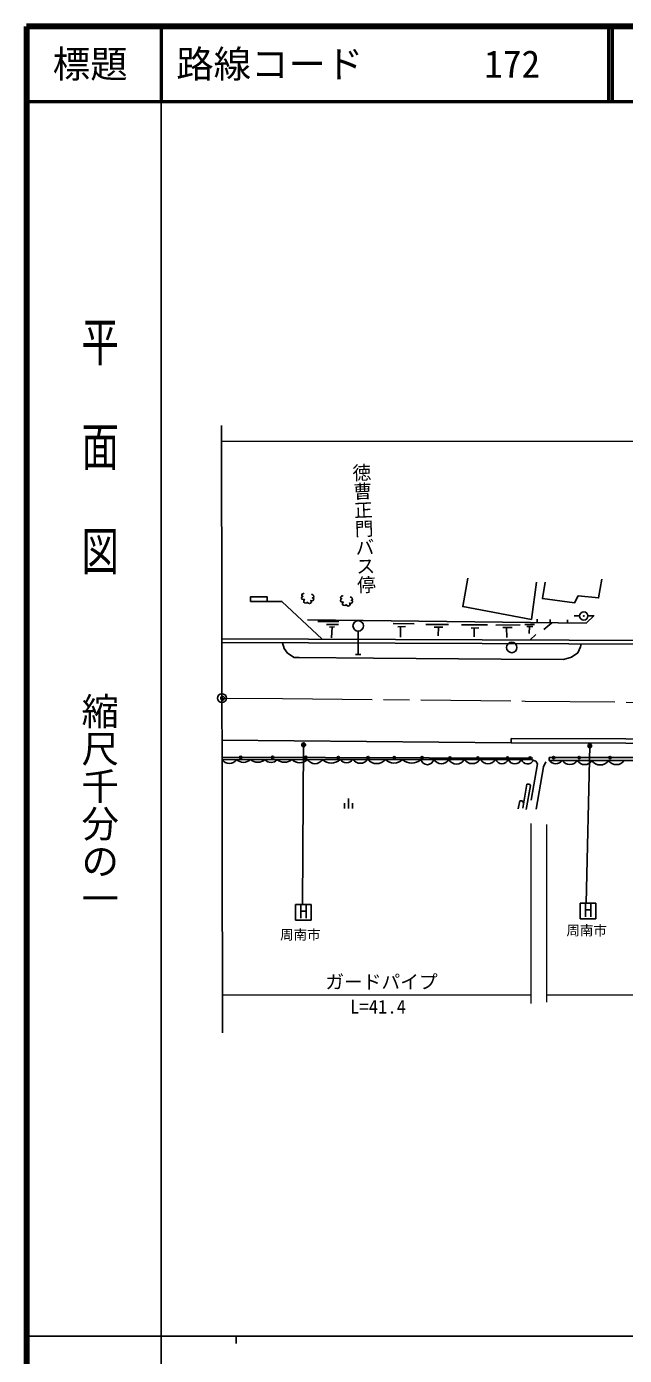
# Model space of a CAD drawing. Units: millimetres at full size, sheet at 1:1000; details may follow other scales. Extents: x 40000 to 680000, y 20000 to 380000.
# Drawn here: x 40000 to 119888, y 202409 to 380000 of the extents above; entities that cross this region are included whole.
import ezdxf
from ezdxf.enums import TextEntityAlignment as Align

# ---------------------------------------------------------------- set-up
doc = ezdxf.new("R2010")
doc.units = ezdxf.units.MM
doc.header["$LTSCALE"] = 1000
doc.header["$PDMODE"] = 32
doc.header["$PDSIZE"] = 500
doc.linetypes.add('CHAIN', pattern=[18.5, 12, -1.5, 3.5, -1.5])
for name, color, linetype, lineweight in [('M-BGD', 7, 'Continuous', 25), ('M-BGD-EXST', 7, 'Continuous', 25), ('M-BMK', 2, 'CHAIN', 13), ('M-BMK-OTRS', 5, 'Continuous', 25), ('M-BMK-SRVR', 3, 'Continuous', 25), ('M-STR-HTXT', 7, 'Continuous', 13), ('M-TTL', 2, 'Continuous', 140), ('M-TTL-BAND', 7, 'Continuous', 25), ('M-TTL-LINE', 7, 'Continuous', 50)]:
    doc.layers.add(name, color=color, linetype=linetype, lineweight=lineweight)
for name, color, linetype in [('M-BMK-HTXT', 7, 'Continuous'), ('M-OTRS', 6, 'Continuous'), ('M-TTL-TXT', 7, 'Continuous')]:
    doc.layers.add(name, color=color, linetype=linetype)
doc.styles.add('@ＭＳ ゴシック', font='')
doc.styles.add('ＭＳ ゴシック', font='')
doc.styles.get('@ＭＳ ゴシック').set_extended_font_data('@MS Gothic')
doc.styles.get('ＭＳ ゴシック').set_extended_font_data('MS Gothic')

msp = doc.modelspace()

# ---------------------------------------------------------------- hatches: boundary and pattern name
at = {"layer": 'M-BGD'}
h = msp.add_hatch(color=256, dxfattribs=at)
edge = h.paths.add_edge_path()
edge.add_ellipse((114456, 301234), major_axis=(-49.2, -9), ratio=1, start_angle=169.62401, end_angle=-10.37599)
at = {"layer": 'M-BGD-EXST'}
for points in [[(77271, 284012, 1), (76771, 284012, 1)], [(115511, 283871, 1), (115011, 283871, 1)]]:
    msp.add_hatch(color=256, dxfattribs=at).paths.add_polyline_path(points)

# ---------------------------------------------------------------- linework, layer by layer
at = {"layer": 'M-BGD'}
for p, q in [((78916, 300484), (81743, 300506)), ((89004, 300205), (91787, 300182)), ((108225, 300333), (108225, 300799)), ((110197, 300309), (109104, 299445)), ((109969, 300312), (109969, 300742)), ((112264, 300284), (112264, 300736)), ((113906, 301234), (113156, 301234)), ((115006, 301234), (115756, 301234)), ((80079, 300079), (81670, 300109)), ((80484, 299755), (81169, 299763)), ((80827, 299759), (80749, 298306)), ((84317, 299211), (84317, 296092)), ((89593, 299792), (90624, 299822)), ((89982, 299804), (89961, 298409)), ((93345, 300109), (96385, 300102)), ((94463, 299741), (95634, 299756)), ((95049, 299749), (95016, 298571)), ((98127, 300036), (101602, 300051)), ((99393, 299609), (100417, 299631)), ((99797, 299618), (99798, 298454)), ((102703, 300007), (105935, 300051)), ((103638, 299698), (104875, 299705)), ((104153, 299701), (104168, 298373)), ((106579, 300080), (107860, 300073)), ((106851, 299808), (107668, 299823)), ((107203, 299814), (107168, 298881)), ((108069, 298761), (107282, 298032)), ((84317, 296092), (83967, 296092)), ((84317, 296092), (84667, 296092)), ((104735, 284265), (66108, 284615)), ((104736, 284865), (104735, 284265)), ((66112, 282357), (107638, 282244)), ((109830, 282306), (109830, 281906)), ((82488, 275496), (82488, 276193)), ((83022, 275496), (83022, 276824)), ((83555, 275496), (83555, 276193))]:
    msp.add_line(p, q, dxfattribs=at)
for points in [[(98951, 306266), (98284, 302486), (107451, 300782), (108143, 305747)], [(109292, 305748), (108921, 303549), (113221, 303006), (113690, 303920), (116433, 303648), (116853, 306143)], [(77112, 304206), (76985, 304252), (76872, 304207), (76766, 304073), (76786, 303943), (76869, 303884), (76929, 303873), (76823, 303812), (76759, 303623), (76791, 303486), (76972, 303417), (77119, 303436), (77043, 303239), (77040, 303073), (77163, 302997), (77345, 302959), (77471, 303014), (77503, 303076), (77556, 302993), (77788, 302890), (77961, 302959), (78060, 303118), (78018, 303230), (77948, 303282), (78141, 303234), (78333, 303346), (78385, 303546), (78314, 303622), (78186, 303654), (78344, 303699), (78365, 303787), (78324, 303957), (78242, 304047), (78070, 304125)], [(82302, 303874), (82174, 303920), (82062, 303875), (81956, 303741), (81976, 303611), (82058, 303552), (82118, 303541), (82013, 303480), (81948, 303291), (81980, 303154), (82162, 303085), (82309, 303104), (82232, 302907), (82229, 302741), (82353, 302665), (82535, 302627), (82660, 302682), (82693, 302744), (82745, 302661), (82977, 302558), (83151, 302627), (83250, 302786), (83208, 302898), (83137, 302950), (83331, 302902), (83522, 303014), (83575, 303214), (83504, 303290), (83376, 303322), (83533, 303367), (83555, 303455), (83514, 303625), (83432, 303715), (83260, 303793)], [(72169, 303176), (74130, 303175), (79501, 298134)], [(77534, 300706), (114757, 300254), (115842, 301309)], [(463416, 294191), (449378, 294456), (417751, 294904), (391262, 295299), (368235, 295649), (342838, 296083), (311360, 296378), (263223, 296877), (216230, 297347), (197745, 297389), (176803, 297436), (152802, 297706), (133957, 297807), (124068, 297970), (66081, 298184)], [(463262, 293694), (449370, 293956), (417744, 294404), (391255, 294799), (368227, 295149), (342832, 295583), (311355, 295878), (263218, 296377), (216227, 296847), (197744, 296889), (176800, 296936), (152798, 297206), (133951, 297307), (124063, 297470), (66082, 297684)], [(74201, 297654), (74404, 296881), (74858, 296271), (75739, 295701), (76426, 295691), (86351, 295592), (103439, 295459), (111754, 295401), (112806, 295709), (113653, 296305), (114030, 297089), (114116, 297507)], [(104735, 284265), (120096, 284230), (142147, 284100), (165384, 284191), (240712, 283557), (269536, 283206)], [(104736, 284865), (120099, 284830), (142148, 284700), (165386, 284791), (240719, 284157), (269544, 283806)], [(107435, 276621), (108260, 281475), (108031, 281818), (107412, 282047), (66113, 282061)], [(109365, 281740), (109060, 281056), (108102, 275430)], [(109830, 282306), (179746, 282306), (269483, 281229), (275919, 265343)], [(109830, 281906), (179744, 281906), (269212, 280833), (275548, 265193)], [(106754, 275376), (107345, 278555), (107191, 278744), (106861, 278732), (106329, 275565)], [(106441, 276236), (106222, 276522), (105927, 276511), (105702, 275459)]]:
    msp.add_lwpolyline(points, dxfattribs=at)
msp.add_lwpolyline([(69919, 303176), (72169, 303176), (72169, 303776), (69919, 303776)], close=True, dxfattribs=at)
for centre, radius in [((84317, 299911), 700), ((114456, 301234), 550), ((114456, 301234), 50), ((104832, 297024), 700), ((68618, 282350), 150), ((72870, 282339), 150), ((77313, 282327), 150), ((81662, 282315), 150), ((85638, 282304), 150), ((89132, 282295), 150), ((92853, 282285), 150), ((96574, 282274), 150), ((100295, 282264), 150), ((104262, 282253), 150), ((107279, 282245), 150), ((110426, 282306), 150), ((113840, 282306), 150), ((117972, 282306), 150)]:
    msp.add_circle(centre, radius, dxfattribs=at)
for centre, radius, start, end in [((67087, 282637), 1131, 210.63167, 329.33033), ((68989, 282936), 1277, 223.30786, 316.65414), ((70893, 283120), 1442, 227.38187, 312.58013), ((72666, 282619), 974, 215.11544, 324.84656), ((74460, 283182), 1503, 228.39012, 311.57188), ((76504, 283047), 1440, 223.38199, 316.58), ((78541, 282616), 1138, 209.44571, 330.51629), ((80713, 283254), 1682, 225.39424, 314.56776), ((82752, 282688), 1066, 216.37701, 323.58499), ((84599, 282753), 1210, 215.19915, 324.76285), ((86783, 283066), 1566, 220.21952, 319.74248), ((89097, 283060), 1505, 221.98632, 317.97568), ((91458, 283389), 1826, 227.07018, 312.89182), ((93557, 282230), 875, 191.74806, 348.21394), ((95426, 282688), 1196, 212.15857, 327.80342), ((97458, 282572), 1146, 207.0866, 332.8754), ((99551, 282822), 1322, 215.74886, 324.21314), ((101655, 282694), 1217, 211.99584, 327.96616), ((103526, 282405), 912, 202.99001, 336.97199), ((105241, 282410), 947, 202.47006, 337.49194), ((106943, 282333), 876, 199.06634, 332.74714), ((110706, 282589), 1111, 217.98349, 322.01651), ((112598, 282625), 1245, 215.26948, 324.73052), ((114579, 282495), 1130, 211.47397, 328.52603), ((116642, 282637), 1321, 213.63187, 326.36813), ((118815, 282707), 1340, 216.77289, 323.22711)]:
    msp.add_arc(centre, radius, start, end, dxfattribs=at)
at = {"layer": 'M-BGD-EXST'}
for p, q in [((77021, 284012), (76884, 262668)), ((115261, 283871), (114798, 262858)), ((116066, 262858), (113966, 262858)), ((113966, 262858), (113966, 260758)), ((116066, 260758), (116066, 262858)), ((78033, 262668), (75933, 262668)), ((75933, 262668), (75933, 260568)), ((78033, 260568), (78033, 262668)), ((75933, 260568), (78033, 260568)), ((113966, 260758), (116066, 260758))]:
    msp.add_line(p, q, dxfattribs=at)
for centre in [(77021, 284012), (115261, 283871)]:
    msp.add_circle(centre, 250, dxfattribs=at)
at = {"layer": 'M-BMK'}
msp.add_lwpolyline([(66097, 290248), (74191, 290195), (106619, 289865), (143242, 289486), (182455, 289014), (204601, 288770), (238937, 288504), (273103, 288156), (305281, 287782), (359064, 287126), (405664, 286744), (441466, 286357), (485942, 285783), (502192, 285715), (507814, 285764), (519241, 286267), (532535, 287226), (544954, 288397), (557773, 289680), (566764, 290577)], dxfattribs=at)
at = {"layer": 'M-BMK-OTRS'}
msp.add_line((66185, 245508), (66026, 326699), dxfattribs=at)
at = {"layer": 'M-BMK-SRVR'}
msp.add_circle((66097, 290248), 600, dxfattribs=at)
at = {"layer": 'M-OTRS'}
msp.add_point((66199, 290238), dxfattribs=at)
at = {"layer": 'M-STR-HTXT'}
for p, q in [((66030, 324594), (492079, 324594)), ((107442, 249440), (107442, 273502)), ((109491, 273352), (109491, 249630)), ((66175, 250616), (107442, 250616)), ((109491, 250616), (260243, 250616))]:
    msp.add_line(p, q, dxfattribs=at)
at = {"layer": 'M-TTL'}
for p, q in [((40000, 380000), (40000, 20000)), ((680000, 380000), (40000, 380000))]:
    msp.add_line(p, q, dxfattribs=at)
at = {"layer": 'M-TTL-BAND'}
for p, q in [((58000, 370000), (58000, 20000)), ((40000, 205000), (579000, 205000)), ((68000, 205000), (68000, 204000))]:
    msp.add_line(p, q, dxfattribs=at)
at = {"layer": 'M-TTL-LINE'}
for p, q in [((58000, 380000), (58000, 370000)), ((117750, 380000), (117750, 370000)), ((118250, 380000), (118250, 370000)), ((40000, 370000), (680000, 370000))]:
    msp.add_line(p, q, dxfattribs=at)

# ---------------------------------------------------------------- texts
at = {"layer": 'M-BGD-EXST', "style": 'ＭＳ ゴシック'}
for s, height, p in [('H', 1833, (76385, 260259)), ('H', 1833, (114418, 260450)), ('周南市', 1320, (73878, 257589)), ('周南市', 1320, (112136, 258148))]:
    msp.add_text(s, height=height, dxfattribs=at).set_placement(p, align=Align.BOTTOM_LEFT)
at = {"layer": 'M-BMK-HTXT', "style": '@ＭＳ ゴシック'}
msp.add_text('徳曹正門バス停', height=1833, rotation=272.328, dxfattribs=at).set_placement((83251, 321599), align=Align.BOTTOM_LEFT)
at = {"layer": 'M-STR-HTXT', "style": 'ＭＳ ゴシック'}
for s, p in [('ガードパイプ', (79921, 250867)), ('L=41.4', (83219, 247550))]:
    msp.add_text(s, height=1833, dxfattribs=at).set_placement(p, align=Align.BOTTOM_LEFT)
at = {"layer": 'M-TTL-BAND', "style": '@ＭＳ ゴシック', "width": 1.4}
msp.add_text('平  面  図', height=3666, rotation=270, dxfattribs=at).set_placement((49777, 306475), align=Align.MIDDLE_RIGHT)
at = {"layer": 'M-TTL-BAND', "style": '@ＭＳ ゴシック'}
msp.add_text('縮尺千分の一', height=3666, rotation=270, dxfattribs=at).set_placement((49777, 261030), align=Align.MIDDLE_RIGHT)
at = {"layer": 'M-TTL-TXT', "style": 'ＭＳ ゴシック'}
msp.add_text('標題', height=3666, dxfattribs=at).set_placement((48500, 375000), align=Align.MIDDLE_CENTER)
for s, p in [('路線コード', (60000, 375000)), ('172', (101142, 375000))]:
    msp.add_text(s, height=3666, dxfattribs=at).set_placement(p, align=Align.MIDDLE_LEFT)

doc.saveas('drawing.dxf')
